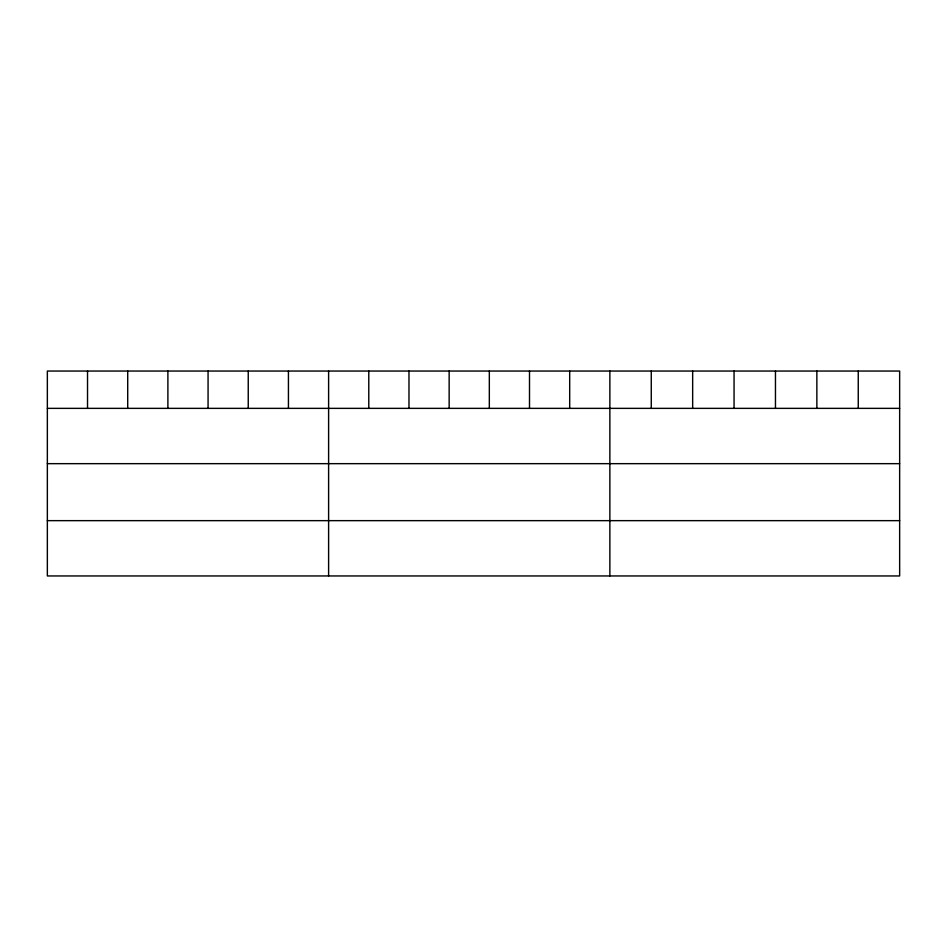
<?xml version="1.0" encoding="UTF-8"?>
<svg xmlns="http://www.w3.org/2000/svg" width="947" height="947" viewBox="0 0 947 947"><rect width="100%" height="100%" fill="white"/><g stroke="black" fill="none" stroke-linecap="round" stroke-linejoin="round"><path stroke-width="1.42" d="M899.65 408.358L899.65 575.954L47.35 575.954L47.35 371.046L899.65 371.046L899.65 408.358L47.35 408.358M47.35 463.663L899.65 463.663M47.35 520.649L899.65 520.649M858.254 371.046L858.254 408.358M816.859 371.046L816.859 408.358M775.463 371.046L775.463 408.358M734.055 371.046L734.055 408.358M692.659 371.046L692.659 408.358M651.264 371.046L651.264 408.358M609.868 371.046L609.868 575.954M569.692 371.046L569.692 408.358M529.503 371.046L529.503 408.358M489.327 371.046L489.327 408.358M449.15 371.046L449.15 408.358M408.974 371.046L408.974 408.358M368.785 371.046L368.785 408.358M328.609 371.046L328.609 575.954M288.433 371.046L288.433 408.358M248.244 371.046L248.244 408.358M208.068 371.046L208.068 408.358M167.891 371.046L167.891 408.358M127.715 371.046L127.715 408.358M87.526 371.046L87.526 408.358"/></g></svg>
